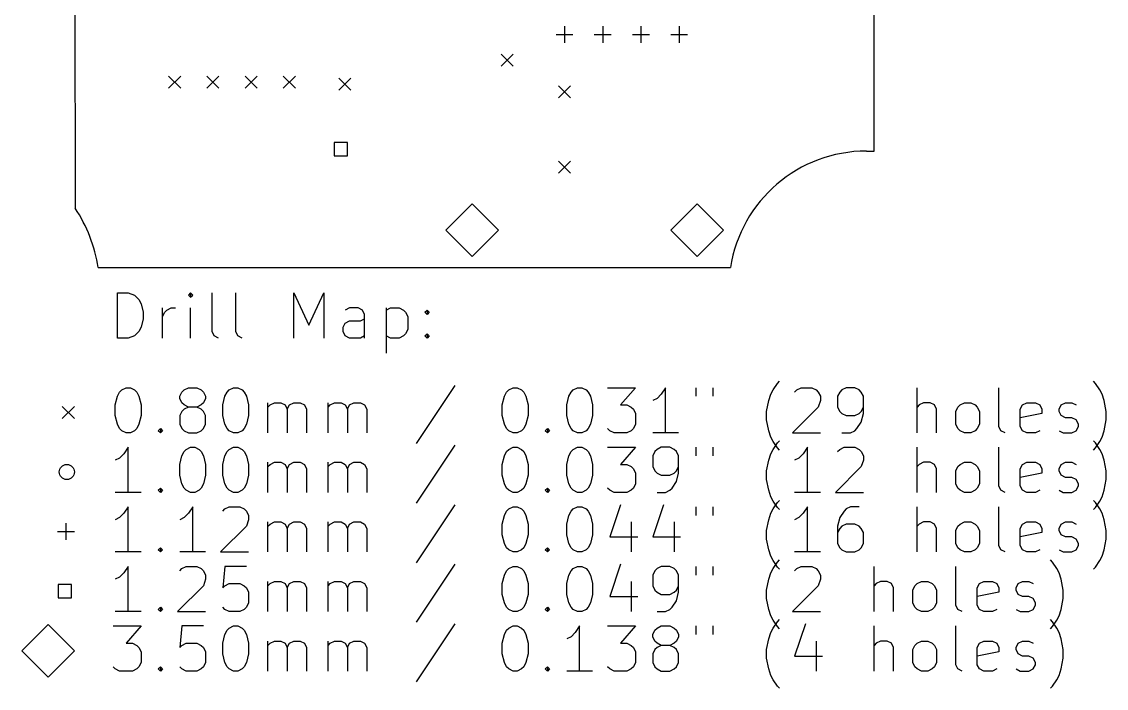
# Model space of a CAD drawing. Extents: x 150.4 to 222.4, y -152.3 to -63.2.
# Drawn here: x 150.4 to 222.4, y -152.3 to -108 of the extents above; entities that cross this region are included whole.
import ezdxf

# ---------------------------------------------------------------- set-up
doc = ezdxf.new("R2010")
doc.units = 0
doc.header["$MEASUREMENT"] = 0
doc.layers.add('BLACK', color=7, linetype='CONTINUOUS')

msp = doc.modelspace()

# ---------------------------------------------------------------- linework, layer by layer
at = {"layer": 'BLACK', "linetype": 'CONTINUOUS'}
for p, q in [((207.01, -116.586), (207.01, -63.246)), ((153.888, -70.988), (153.912, -120.38)), ((186.436, -108.28), (186.436, -109.398)), ((188.976, -108.28), (188.976, -109.398)), ((191.516, -108.28), (191.516, -109.398)), ((194.056, -108.28), (194.056, -109.398)), ((185.877, -108.839), (186.995, -108.839)), ((188.417, -108.839), (189.535, -108.839)), ((190.957, -108.839), (192.075, -108.839)), ((193.497, -108.839), (194.615, -108.839)), ((182.226, -110.137), (183.026, -110.937)), ((183.026, -110.137), (182.226, -110.937)), ((160.128, -111.614), (160.928, -112.414)), ((160.928, -111.614), (160.128, -112.414)), ((162.668, -111.614), (163.468, -112.414)), ((163.468, -111.614), (162.668, -112.414)), ((165.208, -111.614), (166.008, -112.414)), ((166.008, -111.614), (165.208, -112.414)), ((167.748, -111.614), (168.548, -112.414)), ((168.548, -111.614), (167.748, -112.414)), ((171.431, -111.741), (172.231, -112.541)), ((172.231, -111.741), (171.431, -112.541)), ((186.036, -112.249), (186.836, -113.049)), ((186.836, -112.249), (186.036, -113.049)), ((172.019, -116.017), (171.135, -116.017)), ((171.135, -116.017), (171.135, -116.901)), ((172.019, -116.901), (172.019, -116.017)), ((206.502, -116.586), (207.01, -116.586)), ((171.135, -116.901), (172.019, -116.901)), ((186.036, -117.249), (186.836, -118.049)), ((186.836, -117.249), (186.036, -118.049)), ((180.3, -120.1), (178.55, -121.85)), ((182.05, -121.85), (180.3, -120.1)), ((195.25, -120.1), (193.5, -121.85)), ((197, -121.85), (195.25, -120.1)), ((178.55, -121.85), (180.3, -123.6)), ((180.3, -123.6), (182.05, -121.85)), ((193.5, -121.85), (195.25, -123.6)), ((195.25, -123.6), (197, -121.85)), ((155.448, -124.333), (197.466, -124.33)), ((156.727, -129.015), (156.727, -126.015)), ((156.727, -126.015), (157.441, -126.015)), ((157.441, -126.015), (157.87, -126.158)), ((161.584, -126.015), (161.441, -126.158)), ((161.727, -126.158), (161.584, -126.015)), ((161.584, -126.015), (161.584, -126.301)), ((163.013, -128.587), (163.013, -126.015)), ((164.584, -128.587), (164.584, -126.015)), ((168.441, -129.015), (168.441, -126.015)), ((168.441, -126.015), (169.441, -128.158)), ((169.441, -128.158), (170.441, -126.015)), ((170.441, -126.015), (170.441, -129.015)), ((157.87, -126.158), (158.155, -126.444)), ((158.155, -126.444), (158.298, -126.729)), ((158.298, -126.729), (158.441, -127.301)), ((161.441, -126.158), (161.584, -126.301)), ((161.584, -126.301), (161.727, -126.158)), ((158.441, -127.301), (158.441, -127.729)), ((159.727, -129.015), (159.727, -127.015)), ((159.727, -127.587), (159.87, -127.301)), ((159.87, -127.301), (160.013, -127.158)), ((160.013, -127.158), (160.298, -127.015)), ((160.298, -127.015), (160.584, -127.015)), ((161.584, -129.015), (161.584, -127.015)), ((172.155, -127.015), (171.87, -127.158)), ((172.727, -127.015), (172.155, -127.015)), ((173.013, -127.158), (172.727, -127.015)), ((173.155, -127.444), (173.013, -127.158)), ((173.155, -129.015), (173.155, -127.444)), ((174.584, -127.015), (174.584, -130.015)), ((174.584, -127.158), (174.87, -127.015)), ((174.87, -127.015), (175.441, -127.015)), ((175.441, -127.015), (175.727, -127.158)), ((175.727, -127.158), (175.87, -127.301)), ((175.87, -127.301), (176.013, -127.587)), ((177.155, -127.301), (177.298, -127.158)), ((177.298, -127.444), (177.155, -127.301)), ((177.298, -127.158), (177.441, -127.301)), ((177.298, -127.158), (177.298, -127.444)), ((177.441, -127.301), (177.298, -127.444)), ((158.441, -127.729), (158.298, -128.301)), ((171.727, -128.301), (171.87, -128.015)), ((171.87, -128.015), (172.155, -127.872)), ((172.155, -127.872), (172.87, -127.872)), ((172.87, -127.872), (173.155, -127.729)), ((176.013, -127.587), (176.013, -128.444)), ((157.441, -129.015), (156.727, -129.015)), ((157.87, -128.872), (157.441, -129.015)), ((158.155, -128.587), (157.87, -128.872)), ((158.298, -128.301), (158.155, -128.587)), ((163.155, -128.872), (163.013, -128.587)), ((163.441, -129.015), (163.155, -128.872)), ((164.727, -128.872), (164.584, -128.587)), ((165.013, -129.015), (164.727, -128.872)), ((171.727, -128.587), (171.727, -128.301)), ((171.87, -128.872), (171.727, -128.587)), ((172.155, -129.015), (171.87, -128.872)), ((172.87, -129.015), (172.155, -129.015)), ((173.155, -128.872), (172.87, -129.015)), ((174.87, -129.015), (174.584, -128.872)), ((175.441, -129.015), (174.87, -129.015)), ((175.727, -128.872), (175.441, -129.015)), ((175.87, -128.729), (175.727, -128.872)), ((176.013, -128.444), (175.87, -128.729)), ((177.155, -128.872), (177.298, -128.729)), ((177.298, -129.015), (177.155, -128.872)), ((177.298, -128.729), (177.441, -128.872)), ((177.298, -128.729), (177.298, -129.015)), ((177.441, -128.872), (177.298, -129.015)), ((200.584, -132.029), (200.727, -131.887)), ((221.727, -132.029), (221.584, -131.887)), ((156.727, -132.887), (156.87, -132.601)), ((156.87, -132.601), (157.013, -132.458)), ((157.013, -132.458), (157.298, -132.315)), ((157.298, -132.315), (157.584, -132.315)), ((157.584, -132.315), (157.87, -132.458)), ((157.87, -132.458), (158.013, -132.601)), ((158.013, -132.601), (158.155, -132.887)), ((160.87, -132.887), (161.013, -132.601)), ((161.013, -132.601), (161.155, -132.458)), ((161.155, -132.458), (161.441, -132.315)), ((161.441, -132.315), (162.013, -132.315)), ((162.013, -132.315), (162.298, -132.458)), ((162.298, -132.458), (162.441, -132.601)), ((162.441, -132.601), (162.584, -132.887)), ((163.87, -132.887), (164.013, -132.601)), ((164.013, -132.601), (164.155, -132.458)), ((164.155, -132.458), (164.441, -132.315)), ((164.441, -132.315), (164.727, -132.315)), ((164.727, -132.315), (165.013, -132.458)), ((165.013, -132.458), (165.155, -132.601)), ((165.155, -132.601), (165.298, -132.887)), ((179.155, -132.172), (176.584, -136.029)), ((182.441, -132.887), (182.584, -132.601)), ((182.584, -132.601), (182.727, -132.458)), ((182.727, -132.458), (183.013, -132.315)), ((183.013, -132.315), (183.298, -132.315)), ((183.298, -132.315), (183.584, -132.458)), ((183.584, -132.458), (183.727, -132.601)), ((183.727, -132.601), (183.87, -132.887)), ((186.727, -132.887), (186.87, -132.601)), ((186.87, -132.601), (187.013, -132.458)), ((187.013, -132.458), (187.298, -132.315)), ((187.298, -132.315), (187.584, -132.315)), ((187.584, -132.315), (187.87, -132.458)), ((187.87, -132.458), (188.013, -132.601)), ((188.013, -132.601), (188.155, -132.887)), ((189.298, -132.315), (191.155, -132.315)), ((191.155, -132.315), (190.155, -133.458)), ((193.155, -132.315), (192.87, -132.744)), ((193.155, -135.315), (193.155, -132.315)), ((195.155, -132.315), (195.155, -132.887)), ((196.298, -132.315), (196.298, -132.887)), ((200.155, -132.744), (200.298, -132.458)), ((200.298, -132.458), (200.584, -132.029)), ((201.727, -132.601), (201.87, -132.458)), ((201.87, -132.458), (202.155, -132.315)), ((202.155, -132.315), (202.87, -132.315)), ((202.87, -132.315), (203.155, -132.458)), ((203.155, -132.458), (203.298, -132.601)), ((203.298, -132.601), (203.441, -132.887)), ((204.727, -132.601), (204.584, -132.887)), ((204.87, -132.458), (204.727, -132.601)), ((205.155, -132.315), (204.87, -132.458)), ((205.727, -132.315), (205.155, -132.315)), ((206.013, -132.458), (205.727, -132.315)), ((206.155, -132.601), (206.013, -132.458)), ((206.298, -132.887), (206.155, -132.601)), ((209.87, -135.315), (209.87, -132.315)), ((215.298, -134.887), (215.298, -132.315)), ((222.013, -132.458), (221.727, -132.029)), ((222.155, -132.744), (222.013, -132.458)), ((156.584, -133.458), (156.727, -132.887)), ((158.155, -132.887), (158.298, -133.458)), ((160.87, -133.029), (160.87, -132.887)), ((161.013, -133.315), (160.87, -133.029)), ((161.155, -133.458), (161.013, -133.315)), ((162.441, -133.315), (162.298, -133.458)), ((162.584, -133.029), (162.441, -133.315)), ((162.584, -132.887), (162.584, -133.029)), ((163.727, -133.458), (163.87, -132.887)), ((165.298, -132.887), (165.441, -133.458)), ((166.727, -135.315), (166.727, -133.315)), ((166.87, -133.458), (167.155, -133.315)), ((167.155, -133.315), (167.584, -133.315)), ((167.584, -133.315), (167.87, -133.458)), ((168.155, -133.458), (168.441, -133.315)), ((168.441, -133.315), (168.87, -133.315)), ((168.87, -133.315), (169.155, -133.458)), ((170.727, -135.315), (170.727, -133.315)), ((170.87, -133.458), (171.155, -133.315)), ((171.155, -133.315), (171.584, -133.315)), ((171.584, -133.315), (171.87, -133.458)), ((172.155, -133.458), (172.441, -133.315)), ((172.441, -133.315), (172.87, -133.315)), ((172.87, -133.315), (173.155, -133.458)), ((182.298, -133.458), (182.441, -132.887)), ((183.87, -132.887), (184.013, -133.458)), ((186.584, -133.458), (186.727, -132.887)), ((188.155, -132.887), (188.298, -133.458)), ((192.584, -133.029), (192.298, -133.172)), ((192.87, -132.744), (192.584, -133.029)), ((199.87, -133.887), (200.013, -133.172)), ((200.013, -133.172), (200.155, -132.744)), ((203.441, -133.172), (203.298, -133.601)), ((203.441, -132.887), (203.441, -133.172)), ((204.584, -132.887), (204.584, -133.601)), ((206.298, -134.029), (206.298, -132.887)), ((210.298, -133.315), (210.013, -133.458)), ((210.727, -133.315), (210.298, -133.315)), ((211.013, -133.458), (210.727, -133.315)), ((212.727, -133.458), (213.013, -133.315)), ((213.013, -133.315), (213.441, -133.315)), ((213.441, -133.315), (213.727, -133.458)), ((216.87, -133.458), (217.155, -133.315)), ((217.155, -133.315), (217.727, -133.315)), ((217.727, -133.315), (218.013, -133.458)), ((219.441, -133.458), (219.727, -133.315)), ((219.727, -133.315), (220.155, -133.315)), ((220.155, -133.315), (220.441, -133.458)), ((222.298, -133.172), (222.155, -132.744)), ((222.441, -133.887), (222.298, -133.172)), ((153.063, -133.558), (153.863, -134.358)), ((153.863, -133.558), (153.063, -134.358)), ((156.584, -134.172), (156.584, -133.458)), ((158.298, -133.458), (158.298, -134.172)), ((161.013, -133.887), (160.87, -134.172)), ((161.155, -133.744), (161.013, -133.887)), ((161.441, -133.601), (161.155, -133.458)), ((161.441, -133.601), (161.155, -133.744)), ((162.013, -133.601), (161.441, -133.601)), ((162.298, -133.458), (162.013, -133.601)), ((162.298, -133.744), (162.013, -133.601)), ((162.441, -133.887), (162.298, -133.744)), ((162.584, -134.172), (162.441, -133.887)), ((163.727, -134.172), (163.727, -133.458)), ((165.441, -133.458), (165.441, -134.172)), ((166.727, -133.601), (166.87, -133.458)), ((167.87, -133.458), (168.013, -133.744)), ((168.013, -133.744), (168.155, -133.458)), ((168.013, -133.744), (168.013, -135.315)), ((169.155, -133.458), (169.298, -133.744)), ((169.298, -133.744), (169.298, -135.315)), ((170.727, -133.601), (170.87, -133.458)), ((171.87, -133.458), (172.013, -133.744)), ((172.013, -133.744), (172.155, -133.458)), ((172.013, -133.744), (172.013, -135.315)), ((173.155, -133.458), (173.298, -133.744)), ((173.298, -133.744), (173.298, -135.315)), ((182.298, -134.172), (182.298, -133.458)), ((184.013, -133.458), (184.013, -134.172)), ((186.584, -134.172), (186.584, -133.458)), ((188.298, -133.458), (188.298, -134.172)), ((190.155, -133.458), (190.584, -133.458)), ((190.584, -133.458), (190.87, -133.601)), ((190.87, -133.601), (191.013, -133.744)), ((191.013, -133.744), (191.155, -134.029)), ((191.155, -134.029), (191.155, -134.744)), ((199.87, -134.458), (199.87, -133.887)), ((203.298, -133.601), (201.584, -135.315)), ((204.584, -133.601), (204.727, -133.887)), ((204.727, -133.887), (204.87, -134.029)), ((204.87, -134.029), (205.155, -134.172)), ((205.727, -134.172), (206.013, -134.029)), ((206.013, -134.029), (206.155, -133.887)), ((206.155, -133.887), (206.298, -133.601)), ((206.155, -134.601), (206.298, -134.029)), ((210.013, -133.458), (209.87, -133.601)), ((211.155, -133.744), (211.013, -133.458)), ((211.155, -135.315), (211.155, -133.744)), ((212.441, -133.887), (212.584, -133.601)), ((212.441, -134.744), (212.441, -133.887)), ((212.584, -133.601), (212.727, -133.458)), ((213.727, -133.458), (213.87, -133.601)), ((213.87, -133.601), (214.013, -133.887)), ((214.013, -133.887), (214.013, -134.744)), ((216.727, -133.744), (216.87, -133.458)), ((216.727, -134.887), (216.727, -133.744)), ((218.155, -134.029), (216.727, -134.315)), ((218.013, -133.458), (218.155, -133.744)), ((218.155, -133.744), (218.155, -134.029)), ((219.298, -133.744), (219.441, -133.458)), ((219.298, -133.887), (219.298, -133.744)), ((219.441, -134.172), (219.298, -133.887)), ((222.441, -134.458), (222.441, -133.887)), ((156.727, -134.744), (156.584, -134.172)), ((156.87, -135.029), (156.727, -134.744)), ((158.155, -134.744), (158.013, -135.029)), ((158.298, -134.172), (158.155, -134.744)), ((160.87, -134.172), (160.87, -134.744)), ((160.87, -134.744), (161.013, -135.029)), ((162.441, -135.029), (162.584, -134.744)), ((162.584, -134.744), (162.584, -134.172)), ((163.87, -134.744), (163.727, -134.172)), ((164.013, -135.029), (163.87, -134.744)), ((165.298, -134.744), (165.155, -135.029)), ((165.441, -134.172), (165.298, -134.744)), ((182.441, -134.744), (182.298, -134.172)), ((182.584, -135.029), (182.441, -134.744)), ((183.87, -134.744), (183.727, -135.029)), ((184.013, -134.172), (183.87, -134.744)), ((186.727, -134.744), (186.584, -134.172)), ((186.87, -135.029), (186.727, -134.744)), ((188.155, -134.744), (188.013, -135.029)), ((188.298, -134.172), (188.155, -134.744)), ((191.155, -134.744), (191.013, -135.029)), ((200.013, -135.172), (199.87, -134.458)), ((205.155, -134.172), (205.727, -134.172)), ((205.87, -135.029), (206.155, -134.601)), ((212.584, -135.029), (212.441, -134.744)), ((214.013, -134.744), (213.87, -135.029)), ((219.727, -134.315), (219.441, -134.172)), ((220.155, -134.315), (219.727, -134.315)), ((220.441, -134.458), (220.155, -134.315)), ((220.584, -134.744), (220.441, -134.458)), ((220.584, -134.887), (220.584, -134.744)), ((222.298, -135.172), (222.441, -134.458)), ((157.013, -135.172), (156.87, -135.029)), ((157.298, -135.315), (157.013, -135.172)), ((157.584, -135.315), (157.298, -135.315)), ((157.87, -135.172), (157.584, -135.315)), ((158.013, -135.029), (157.87, -135.172)), ((159.441, -135.172), (159.584, -135.029)), ((159.584, -135.315), (159.441, -135.172)), ((159.584, -135.029), (159.727, -135.172)), ((159.584, -135.029), (159.584, -135.315)), ((159.727, -135.172), (159.584, -135.315)), ((161.013, -135.029), (161.155, -135.172)), ((161.155, -135.172), (161.441, -135.315)), ((161.441, -135.315), (162.013, -135.315)), ((162.013, -135.315), (162.298, -135.172)), ((162.298, -135.172), (162.441, -135.029)), ((164.155, -135.172), (164.013, -135.029)), ((164.441, -135.315), (164.155, -135.172)), ((164.727, -135.315), (164.441, -135.315)), ((165.013, -135.172), (164.727, -135.315)), ((165.155, -135.029), (165.013, -135.172)), ((182.727, -135.172), (182.584, -135.029)), ((183.013, -135.315), (182.727, -135.172)), ((183.298, -135.315), (183.013, -135.315)), ((183.584, -135.172), (183.298, -135.315)), ((183.727, -135.029), (183.584, -135.172)), ((185.155, -135.172), (185.298, -135.029)), ((185.298, -135.315), (185.155, -135.172)), ((185.298, -135.029), (185.441, -135.172)), ((185.298, -135.029), (185.298, -135.315)), ((185.441, -135.172), (185.298, -135.315)), ((187.013, -135.172), (186.87, -135.029)), ((187.298, -135.315), (187.013, -135.172)), ((187.584, -135.315), (187.298, -135.315)), ((187.87, -135.172), (187.584, -135.315)), ((188.013, -135.029), (187.87, -135.172)), ((189.441, -135.172), (189.298, -135.029)), ((189.727, -135.315), (189.441, -135.172)), ((190.584, -135.315), (189.727, -135.315)), ((190.87, -135.172), (190.584, -135.315)), ((191.013, -135.029), (190.87, -135.172)), ((194.013, -135.315), (192.298, -135.315)), ((200.155, -135.601), (200.013, -135.172)), ((201.584, -135.315), (203.441, -135.315)), ((204.87, -135.315), (205.441, -135.315)), ((205.441, -135.315), (205.727, -135.172)), ((205.727, -135.172), (205.87, -135.029)), ((212.727, -135.172), (212.584, -135.029)), ((213.013, -135.315), (212.727, -135.172)), ((213.441, -135.315), (213.013, -135.315)), ((213.727, -135.172), (213.441, -135.315)), ((213.87, -135.029), (213.727, -135.172)), ((215.441, -135.172), (215.298, -134.887)), ((215.727, -135.315), (215.441, -135.172)), ((216.87, -135.172), (216.727, -134.887)), ((217.155, -135.315), (216.87, -135.172)), ((217.727, -135.315), (217.155, -135.315)), ((218.013, -135.172), (217.727, -135.315)), ((219.298, -135.172), (219.584, -135.315)), ((219.584, -135.315), (220.155, -135.315)), ((220.155, -135.315), (220.441, -135.172)), ((220.441, -135.172), (220.584, -134.887)), ((222.155, -135.601), (222.298, -135.172)), ((179.155, -136.132), (176.584, -139.989)), ((200.298, -135.887), (200.155, -135.601)), ((200.584, -136.315), (200.298, -135.887)), ((200.298, -136.418), (200.584, -135.989)), ((200.584, -135.989), (200.727, -135.847)), ((221.727, -135.989), (221.584, -135.847)), ((221.727, -136.315), (222.013, -135.887)), ((222.013, -136.418), (221.727, -135.989)), ((222.013, -135.887), (222.155, -135.601)), ((157.155, -136.704), (156.87, -136.989)), ((157.441, -136.275), (157.155, -136.704)), ((157.441, -139.275), (157.441, -136.275)), ((160.87, -137.418), (161.013, -136.847)), ((161.013, -136.847), (161.155, -136.561)), ((161.155, -136.561), (161.298, -136.418)), ((161.298, -136.418), (161.584, -136.275)), ((161.584, -136.275), (161.87, -136.275)), ((161.87, -136.275), (162.155, -136.418)), ((162.155, -136.418), (162.298, -136.561)), ((162.298, -136.561), (162.441, -136.847)), ((162.441, -136.847), (162.584, -137.418)), ((163.727, -137.418), (163.87, -136.847)), ((163.87, -136.847), (164.013, -136.561)), ((164.013, -136.561), (164.155, -136.418)), ((164.155, -136.418), (164.441, -136.275)), ((164.441, -136.275), (164.727, -136.275)), ((164.727, -136.275), (165.013, -136.418)), ((165.013, -136.418), (165.155, -136.561)), ((165.155, -136.561), (165.298, -136.847)), ((165.298, -136.847), (165.441, -137.418)), ((182.298, -137.418), (182.441, -136.847)), ((182.441, -136.847), (182.584, -136.561)), ((182.584, -136.561), (182.727, -136.418)), ((182.727, -136.418), (183.013, -136.275)), ((183.013, -136.275), (183.298, -136.275)), ((183.298, -136.275), (183.584, -136.418)), ((183.584, -136.418), (183.727, -136.561)), ((183.727, -136.561), (183.87, -136.847)), ((183.87, -136.847), (184.013, -137.418)), ((186.584, -137.418), (186.727, -136.847)), ((186.727, -136.847), (186.87, -136.561)), ((186.87, -136.561), (187.013, -136.418)), ((187.013, -136.418), (187.298, -136.275)), ((187.298, -136.275), (187.584, -136.275)), ((187.584, -136.275), (187.87, -136.418)), ((187.87, -136.418), (188.013, -136.561)), ((188.013, -136.561), (188.155, -136.847)), ((188.155, -136.847), (188.298, -137.418)), ((189.298, -136.275), (191.155, -136.275)), ((191.155, -136.275), (190.155, -137.418)), ((192.441, -136.561), (192.298, -136.847)), ((192.298, -136.847), (192.298, -137.561)), ((192.584, -136.418), (192.441, -136.561)), ((192.87, -136.275), (192.584, -136.418)), ((193.441, -136.275), (192.87, -136.275)), ((193.727, -136.418), (193.441, -136.275)), ((193.87, -136.561), (193.727, -136.418)), ((194.013, -136.847), (193.87, -136.561)), ((194.013, -137.989), (194.013, -136.847)), ((195.155, -136.275), (195.155, -136.847)), ((196.298, -136.275), (196.298, -136.847)), ((200.013, -137.132), (200.155, -136.704)), ((200.155, -136.704), (200.298, -136.418)), ((200.727, -136.458), (200.584, -136.315)), ((202.298, -136.704), (202.013, -136.989)), ((202.584, -136.275), (202.298, -136.704)), ((202.584, -139.275), (202.584, -136.275)), ((204.584, -136.561), (204.727, -136.418)), ((204.727, -136.418), (205.013, -136.275)), ((205.013, -136.275), (205.727, -136.275)), ((205.727, -136.275), (206.013, -136.418)), ((206.013, -136.418), (206.155, -136.561)), ((206.155, -136.561), (206.298, -136.847)), ((206.298, -136.847), (206.298, -137.132)), ((209.87, -139.275), (209.87, -136.275)), ((215.298, -138.847), (215.298, -136.275)), ((221.584, -136.458), (221.727, -136.315)), ((222.155, -136.704), (222.013, -136.418)), ((222.298, -137.132), (222.155, -136.704)), ((156.87, -136.989), (156.584, -137.132)), ((160.87, -138.132), (160.87, -137.418)), ((162.584, -137.418), (162.584, -138.132)), ((163.727, -138.132), (163.727, -137.418)), ((165.441, -137.418), (165.441, -138.132)), ((166.727, -139.275), (166.727, -137.275)), ((166.727, -137.561), (166.87, -137.418)), ((166.87, -137.418), (167.155, -137.275)), ((167.155, -137.275), (167.584, -137.275)), ((167.584, -137.275), (167.87, -137.418)), ((167.87, -137.418), (168.013, -137.704)), ((168.013, -137.704), (168.155, -137.418)), ((168.155, -137.418), (168.441, -137.275)), ((168.441, -137.275), (168.87, -137.275)), ((168.87, -137.275), (169.155, -137.418)), ((169.155, -137.418), (169.298, -137.704)), ((170.727, -139.275), (170.727, -137.275)), ((170.727, -137.561), (170.87, -137.418)), ((170.87, -137.418), (171.155, -137.275)), ((171.155, -137.275), (171.584, -137.275)), ((171.584, -137.275), (171.87, -137.418)), ((171.87, -137.418), (172.013, -137.704)), ((172.013, -137.704), (172.155, -137.418)), ((172.155, -137.418), (172.441, -137.275)), ((172.441, -137.275), (172.87, -137.275)), ((172.87, -137.275), (173.155, -137.418)), ((173.155, -137.418), (173.298, -137.704)), ((182.298, -138.132), (182.298, -137.418)), ((184.013, -137.418), (184.013, -138.132)), ((186.584, -138.132), (186.584, -137.418)), ((188.298, -137.418), (188.298, -138.132)), ((190.155, -137.418), (190.584, -137.418)), ((190.584, -137.418), (190.87, -137.561)), ((190.87, -137.561), (191.013, -137.704)), ((192.298, -137.561), (192.441, -137.847)), ((193.87, -137.847), (194.013, -137.561)), ((199.87, -137.847), (200.013, -137.132)), ((202.013, -136.989), (201.727, -137.132)), ((206.155, -137.561), (204.441, -139.275)), ((206.298, -137.132), (206.155, -137.561)), ((210.013, -137.418), (209.87, -137.561)), ((210.298, -137.275), (210.013, -137.418)), ((210.727, -137.275), (210.298, -137.275)), ((211.013, -137.418), (210.727, -137.275)), ((211.155, -137.704), (211.013, -137.418)), ((212.441, -137.847), (212.584, -137.561)), ((212.584, -137.561), (212.727, -137.418)), ((212.727, -137.418), (213.013, -137.275)), ((213.013, -137.275), (213.441, -137.275)), ((213.441, -137.275), (213.727, -137.418)), ((213.727, -137.418), (213.87, -137.561)), ((213.87, -137.561), (214.013, -137.847)), ((216.727, -137.704), (216.87, -137.418)), ((216.87, -137.418), (217.155, -137.275)), ((217.155, -137.275), (217.727, -137.275)), ((217.727, -137.275), (218.013, -137.418)), ((218.013, -137.418), (218.155, -137.704)), ((219.298, -137.704), (219.441, -137.418)), ((219.441, -137.418), (219.727, -137.275)), ((219.727, -137.275), (220.155, -137.275)), ((220.155, -137.275), (220.441, -137.418)), ((222.441, -137.847), (222.298, -137.132)), ((161.013, -138.704), (160.87, -138.132)), ((162.584, -138.132), (162.441, -138.704)), ((163.87, -138.704), (163.727, -138.132)), ((165.441, -138.132), (165.298, -138.704)), ((168.013, -137.704), (168.013, -139.275)), ((169.298, -137.704), (169.298, -139.275)), ((172.013, -137.704), (172.013, -139.275)), ((173.298, -137.704), (173.298, -139.275)), ((182.441, -138.704), (182.298, -138.132)), ((184.013, -138.132), (183.87, -138.704)), ((186.727, -138.704), (186.584, -138.132)), ((188.298, -138.132), (188.155, -138.704)), ((191.013, -137.704), (191.155, -137.989)), ((191.155, -137.989), (191.155, -138.704)), ((192.441, -137.847), (192.584, -137.989)), ((192.584, -137.989), (192.87, -138.132)), ((192.87, -138.132), (193.441, -138.132)), ((193.441, -138.132), (193.727, -137.989)), ((193.727, -137.989), (193.87, -137.847)), ((193.87, -138.561), (194.013, -137.989)), ((199.87, -138.418), (199.87, -137.847)), ((211.155, -139.275), (211.155, -137.704)), ((212.441, -138.704), (212.441, -137.847)), ((214.013, -137.847), (214.013, -138.704)), ((216.727, -138.847), (216.727, -137.704)), ((218.155, -137.989), (216.727, -138.275)), ((218.155, -137.704), (218.155, -137.989)), ((219.298, -137.847), (219.298, -137.704)), ((219.441, -138.132), (219.298, -137.847)), ((219.727, -138.275), (219.441, -138.132)), ((220.155, -138.275), (219.727, -138.275)), ((220.441, -138.418), (220.155, -138.275)), ((222.441, -138.418), (222.441, -137.847)), ((159.441, -139.132), (159.584, -138.989)), ((159.584, -138.989), (159.727, -139.132)), ((159.584, -138.989), (159.584, -139.275)), ((161.155, -138.989), (161.013, -138.704)), ((161.298, -139.132), (161.155, -138.989)), ((162.298, -138.989), (162.155, -139.132)), ((162.441, -138.704), (162.298, -138.989)), ((164.013, -138.989), (163.87, -138.704)), ((164.155, -139.132), (164.013, -138.989)), ((165.155, -138.989), (165.013, -139.132)), ((165.298, -138.704), (165.155, -138.989)), ((182.584, -138.989), (182.441, -138.704)), ((182.727, -139.132), (182.584, -138.989)), ((183.727, -138.989), (183.584, -139.132)), ((183.87, -138.704), (183.727, -138.989)), ((185.155, -139.132), (185.298, -138.989)), ((185.298, -138.989), (185.441, -139.132)), ((185.298, -138.989), (185.298, -139.275)), ((186.87, -138.989), (186.727, -138.704)), ((187.013, -139.132), (186.87, -138.989)), ((188.013, -138.989), (187.87, -139.132)), ((188.155, -138.704), (188.013, -138.989)), ((189.441, -139.132), (189.298, -138.989)), ((191.013, -138.989), (190.87, -139.132)), ((191.155, -138.704), (191.013, -138.989)), ((193.441, -139.132), (193.584, -138.989)), ((193.584, -138.989), (193.87, -138.561)), ((200.013, -139.132), (199.87, -138.418)), ((212.584, -138.989), (212.441, -138.704)), ((212.727, -139.132), (212.584, -138.989)), ((213.87, -138.989), (213.727, -139.132)), ((214.013, -138.704), (213.87, -138.989)), ((215.441, -139.132), (215.298, -138.847)), ((216.87, -139.132), (216.727, -138.847)), ((220.584, -138.704), (220.441, -138.418)), ((220.441, -139.132), (220.584, -138.847)), ((220.584, -138.847), (220.584, -138.704)), ((222.298, -139.132), (222.441, -138.418)), ((158.298, -139.275), (156.584, -139.275)), ((159.584, -139.275), (159.441, -139.132)), ((159.727, -139.132), (159.584, -139.275)), ((161.584, -139.275), (161.298, -139.132)), ((161.87, -139.275), (161.584, -139.275)), ((162.155, -139.132), (161.87, -139.275)), ((164.441, -139.275), (164.155, -139.132)), ((164.727, -139.275), (164.441, -139.275)), ((165.013, -139.132), (164.727, -139.275)), ((183.013, -139.275), (182.727, -139.132)), ((183.298, -139.275), (183.013, -139.275)), ((183.584, -139.132), (183.298, -139.275)), ((185.298, -139.275), (185.155, -139.132)), ((185.441, -139.132), (185.298, -139.275)), ((187.298, -139.275), (187.013, -139.132)), ((187.584, -139.275), (187.298, -139.275)), ((187.87, -139.132), (187.584, -139.275)), ((189.727, -139.275), (189.441, -139.132)), ((190.584, -139.275), (189.727, -139.275)), ((190.87, -139.132), (190.584, -139.275)), ((192.584, -139.275), (193.155, -139.275)), ((193.155, -139.275), (193.441, -139.132)), ((200.155, -139.561), (200.013, -139.132)), ((200.298, -139.847), (200.155, -139.561)), ((200.584, -139.949), (200.727, -139.807)), ((203.441, -139.275), (201.727, -139.275)), ((204.441, -139.275), (206.298, -139.275)), ((213.013, -139.275), (212.727, -139.132)), ((213.441, -139.275), (213.013, -139.275)), ((213.727, -139.132), (213.441, -139.275)), ((215.727, -139.275), (215.441, -139.132)), ((217.155, -139.275), (216.87, -139.132)), ((217.727, -139.275), (217.155, -139.275)), ((218.013, -139.132), (217.727, -139.275)), ((219.298, -139.132), (219.584, -139.275)), ((219.584, -139.275), (220.155, -139.275)), ((220.155, -139.275), (220.441, -139.132)), ((221.727, -139.949), (221.584, -139.807)), ((222.013, -139.847), (222.155, -139.561)), ((222.155, -139.561), (222.298, -139.132)), ((157.441, -140.235), (157.155, -140.664)), ((157.441, -143.235), (157.441, -140.235)), ((161.727, -140.235), (161.441, -140.664)), ((161.727, -143.235), (161.727, -140.235)), ((163.727, -140.521), (163.87, -140.378)), ((163.87, -140.378), (164.155, -140.235)), ((164.155, -140.235), (164.87, -140.235)), ((164.87, -140.235), (165.155, -140.378)), ((165.155, -140.378), (165.298, -140.521)), ((165.298, -140.521), (165.441, -140.807)), ((179.155, -140.092), (176.584, -143.949)), ((182.441, -140.807), (182.584, -140.521)), ((182.584, -140.521), (182.727, -140.378)), ((182.727, -140.378), (183.013, -140.235)), ((183.013, -140.235), (183.298, -140.235)), ((183.298, -140.235), (183.584, -140.378)), ((183.584, -140.378), (183.727, -140.521)), ((183.727, -140.521), (183.87, -140.807)), ((186.727, -140.807), (186.87, -140.521)), ((186.87, -140.521), (187.013, -140.378)), ((187.013, -140.378), (187.298, -140.235)), ((187.298, -140.235), (187.584, -140.235)), ((187.584, -140.235), (187.87, -140.378)), ((187.87, -140.378), (188.013, -140.521)), ((188.013, -140.521), (188.155, -140.807)), ((190.155, -140.092), (189.441, -142.235)), ((193.013, -140.092), (192.298, -142.235)), ((195.155, -140.235), (195.155, -140.807)), ((196.298, -140.235), (196.298, -140.807)), ((200.155, -140.664), (200.298, -140.378)), ((200.584, -140.275), (200.298, -139.847)), ((200.298, -140.378), (200.584, -139.949)), ((200.727, -140.418), (200.584, -140.275)), ((202.584, -140.235), (202.298, -140.664)), ((202.584, -143.235), (202.584, -140.235)), ((205.013, -140.521), (204.727, -140.949)), ((205.155, -140.378), (205.013, -140.521)), ((205.441, -140.235), (205.155, -140.378)), ((206.013, -140.235), (205.441, -140.235)), ((209.87, -143.235), (209.87, -140.235)), ((215.298, -142.807), (215.298, -140.235)), ((221.584, -140.418), (221.727, -140.275)), ((221.727, -140.275), (222.013, -139.847)), ((222.013, -140.378), (221.727, -139.949)), ((222.155, -140.664), (222.013, -140.378)), ((156.87, -140.949), (156.584, -141.092)), ((157.155, -140.664), (156.87, -140.949)), ((161.155, -140.949), (160.87, -141.092)), ((161.441, -140.664), (161.155, -140.949)), ((165.441, -141.092), (165.298, -141.521)), ((165.441, -140.807), (165.441, -141.092)), ((166.727, -143.235), (166.727, -141.235)), ((166.87, -141.378), (167.155, -141.235)), ((167.155, -141.235), (167.584, -141.235)), ((167.584, -141.235), (167.87, -141.378)), ((168.155, -141.378), (168.441, -141.235)), ((168.441, -141.235), (168.87, -141.235)), ((168.87, -141.235), (169.155, -141.378)), ((170.727, -143.235), (170.727, -141.235)), ((170.87, -141.378), (171.155, -141.235)), ((171.155, -141.235), (171.584, -141.235)), ((171.584, -141.235), (171.87, -141.378)), ((172.155, -141.378), (172.441, -141.235)), ((172.441, -141.235), (172.87, -141.235)), ((172.87, -141.235), (173.155, -141.378)), ((182.298, -141.378), (182.441, -140.807)), ((183.87, -140.807), (184.013, -141.378)), ((186.584, -141.378), (186.727, -140.807)), ((188.155, -140.807), (188.298, -141.378)), ((190.87, -141.235), (190.87, -143.235)), ((193.727, -141.235), (193.727, -143.235)), ((199.87, -141.807), (200.013, -141.092)), ((200.013, -141.092), (200.155, -140.664)), ((202.013, -140.949), (201.727, -141.092)), ((202.298, -140.664), (202.013, -140.949)), ((204.727, -140.949), (204.584, -141.521)), ((210.298, -141.235), (210.013, -141.378)), ((210.727, -141.235), (210.298, -141.235)), ((211.013, -141.378), (210.727, -141.235)), ((212.727, -141.378), (213.013, -141.235)), ((213.013, -141.235), (213.441, -141.235)), ((213.441, -141.235), (213.727, -141.378)), ((216.87, -141.378), (217.155, -141.235)), ((217.155, -141.235), (217.727, -141.235)), ((217.727, -141.235), (218.013, -141.378)), ((219.441, -141.378), (219.727, -141.235)), ((219.727, -141.235), (220.155, -141.235)), ((220.155, -141.235), (220.441, -141.378)), ((222.298, -141.092), (222.155, -140.664)), ((222.441, -141.807), (222.298, -141.092)), ((152.745, -141.878), (153.863, -141.878)), ((153.304, -141.319), (153.304, -142.437)), ((165.298, -141.521), (163.584, -143.235)), ((166.727, -141.521), (166.87, -141.378)), ((167.87, -141.378), (168.013, -141.664)), ((168.013, -141.664), (168.155, -141.378)), ((168.013, -141.664), (168.013, -143.235)), ((169.155, -141.378), (169.298, -141.664)), ((169.298, -141.664), (169.298, -143.235)), ((170.727, -141.521), (170.87, -141.378)), ((171.87, -141.378), (172.013, -141.664)), ((172.013, -141.664), (172.155, -141.378)), ((172.013, -141.664), (172.013, -143.235)), ((173.155, -141.378), (173.298, -141.664)), ((173.298, -141.664), (173.298, -143.235)), ((182.298, -142.092), (182.298, -141.378)), ((184.013, -141.378), (184.013, -142.092)), ((186.584, -142.092), (186.584, -141.378)), ((188.298, -141.378), (188.298, -142.092)), ((199.87, -142.378), (199.87, -141.807)), ((204.584, -141.521), (204.584, -142.664)), ((204.727, -141.664), (204.584, -141.949)), ((204.87, -141.521), (204.727, -141.664)), ((205.155, -141.378), (204.87, -141.521)), ((205.727, -141.378), (205.155, -141.378)), ((206.013, -141.521), (205.727, -141.378)), ((206.155, -141.664), (206.013, -141.521)), ((206.298, -141.949), (206.155, -141.664)), ((206.298, -142.664), (206.298, -141.949)), ((210.013, -141.378), (209.87, -141.521)), ((211.155, -141.664), (211.013, -141.378)), ((211.155, -143.235), (211.155, -141.664)), ((212.441, -141.807), (212.584, -141.521)), ((212.441, -142.664), (212.441, -141.807)), ((212.584, -141.521), (212.727, -141.378)), ((213.727, -141.378), (213.87, -141.521)), ((213.87, -141.521), (214.013, -141.807)), ((214.013, -141.807), (214.013, -142.664)), ((216.727, -141.664), (216.87, -141.378)), ((216.727, -142.807), (216.727, -141.664)), ((218.155, -141.949), (216.727, -142.235)), ((218.013, -141.378), (218.155, -141.664)), ((218.155, -141.664), (218.155, -141.949)), ((219.298, -141.664), (219.441, -141.378)), ((219.298, -141.807), (219.298, -141.664)), ((219.441, -142.092), (219.298, -141.807)), ((222.441, -142.378), (222.441, -141.807)), ((182.441, -142.664), (182.298, -142.092)), ((182.584, -142.949), (182.441, -142.664)), ((183.87, -142.664), (183.727, -142.949)), ((184.013, -142.092), (183.87, -142.664)), ((186.727, -142.664), (186.584, -142.092)), ((186.87, -142.949), (186.727, -142.664)), ((188.155, -142.664), (188.013, -142.949)), ((188.298, -142.092), (188.155, -142.664)), ((189.441, -142.235), (191.298, -142.235)), ((192.298, -142.235), (194.155, -142.235)), ((200.013, -143.092), (199.87, -142.378)), ((204.584, -142.664), (204.727, -142.949)), ((206.155, -142.949), (206.298, -142.664)), ((212.584, -142.949), (212.441, -142.664)), ((214.013, -142.664), (213.87, -142.949)), ((219.727, -142.235), (219.441, -142.092)), ((220.155, -142.235), (219.727, -142.235)), ((220.441, -142.378), (220.155, -142.235)), ((220.584, -142.664), (220.441, -142.378)), ((220.584, -142.807), (220.584, -142.664)), ((222.298, -143.092), (222.441, -142.378)), ((158.298, -143.235), (156.584, -143.235)), ((159.441, -143.092), (159.584, -142.949)), ((159.584, -143.235), (159.441, -143.092)), ((159.584, -142.949), (159.727, -143.092)), ((159.584, -142.949), (159.584, -143.235)), ((159.727, -143.092), (159.584, -143.235)), ((162.584, -143.235), (160.87, -143.235)), ((163.584, -143.235), (165.441, -143.235)), ((182.727, -143.092), (182.584, -142.949)), ((183.013, -143.235), (182.727, -143.092)), ((183.298, -143.235), (183.013, -143.235)), ((183.584, -143.092), (183.298, -143.235)), ((183.727, -142.949), (183.584, -143.092)), ((185.155, -143.092), (185.298, -142.949)), ((185.298, -143.235), (185.155, -143.092)), ((185.298, -142.949), (185.441, -143.092)), ((185.298, -142.949), (185.298, -143.235)), ((185.441, -143.092), (185.298, -143.235)), ((187.013, -143.092), (186.87, -142.949)), ((187.298, -143.235), (187.013, -143.092)), ((187.584, -143.235), (187.298, -143.235)), ((187.87, -143.092), (187.584, -143.235)), ((188.013, -142.949), (187.87, -143.092)), ((200.155, -143.521), (200.013, -143.092)), ((203.441, -143.235), (201.727, -143.235)), ((204.727, -142.949), (204.87, -143.092)), ((204.87, -143.092), (205.155, -143.235)), ((205.155, -143.235), (205.727, -143.235)), ((205.727, -143.235), (206.013, -143.092)), ((206.013, -143.092), (206.155, -142.949)), ((212.727, -143.092), (212.584, -142.949)), ((213.013, -143.235), (212.727, -143.092)), ((213.441, -143.235), (213.013, -143.235)), ((213.727, -143.092), (213.441, -143.235)), ((213.87, -142.949), (213.727, -143.092)), ((215.441, -143.092), (215.298, -142.807)), ((215.727, -143.235), (215.441, -143.092)), ((216.87, -143.092), (216.727, -142.807)), ((217.155, -143.235), (216.87, -143.092)), ((217.727, -143.235), (217.155, -143.235)), ((218.013, -143.092), (217.727, -143.235)), ((219.298, -143.092), (219.584, -143.235)), ((219.584, -143.235), (220.155, -143.235)), ((220.155, -143.235), (220.441, -143.092)), ((220.441, -143.092), (220.584, -142.807)), ((222.155, -143.521), (222.298, -143.092)), ((179.155, -144.052), (176.584, -147.909)), ((190.155, -144.052), (189.441, -146.195)), ((200.298, -143.807), (200.155, -143.521)), ((200.584, -144.235), (200.298, -143.807)), ((200.298, -144.338), (200.584, -143.909)), ((200.584, -143.909), (200.727, -143.767)), ((218.87, -143.909), (218.727, -143.767)), ((219.155, -144.338), (218.87, -143.909)), ((221.727, -144.235), (222.013, -143.807)), ((222.013, -143.807), (222.155, -143.521)), ((157.155, -144.624), (156.87, -144.909)), ((157.441, -144.195), (157.155, -144.624)), ((157.441, -147.195), (157.441, -144.195)), ((160.87, -144.481), (161.013, -144.338)), ((161.013, -144.338), (161.298, -144.195)), ((161.298, -144.195), (162.013, -144.195)), ((162.013, -144.195), (162.298, -144.338)), ((162.298, -144.338), (162.441, -144.481)), ((162.441, -144.481), (162.584, -144.767)), ((162.584, -144.767), (162.584, -145.052)), ((163.87, -144.195), (163.727, -145.624)), ((165.298, -144.195), (163.87, -144.195)), ((182.298, -145.338), (182.441, -144.767)), ((182.441, -144.767), (182.584, -144.481)), ((182.584, -144.481), (182.727, -144.338)), ((182.727, -144.338), (183.013, -144.195)), ((183.013, -144.195), (183.298, -144.195)), ((183.298, -144.195), (183.584, -144.338)), ((183.584, -144.338), (183.727, -144.481)), ((183.727, -144.481), (183.87, -144.767)), ((183.87, -144.767), (184.013, -145.338)), ((186.584, -145.338), (186.727, -144.767)), ((186.727, -144.767), (186.87, -144.481)), ((186.87, -144.481), (187.013, -144.338)), ((187.013, -144.338), (187.298, -144.195)), ((187.298, -144.195), (187.584, -144.195)), ((187.584, -144.195), (187.87, -144.338)), ((187.87, -144.338), (188.013, -144.481)), ((188.013, -144.481), (188.155, -144.767)), ((188.155, -144.767), (188.298, -145.338)), ((192.441, -144.481), (192.298, -144.767)), ((192.298, -144.767), (192.298, -145.481)), ((192.584, -144.338), (192.441, -144.481)), ((192.87, -144.195), (192.584, -144.338)), ((193.441, -144.195), (192.87, -144.195)), ((193.727, -144.338), (193.441, -144.195)), ((193.87, -144.481), (193.727, -144.338)), ((194.013, -144.767), (193.87, -144.481)), ((194.013, -145.909), (194.013, -144.767)), ((195.155, -144.195), (195.155, -144.767)), ((196.298, -144.195), (196.298, -144.767)), ((200.013, -145.052), (200.155, -144.624)), ((200.155, -144.624), (200.298, -144.338)), ((200.727, -144.378), (200.584, -144.235)), ((201.727, -144.481), (201.87, -144.338)), ((201.87, -144.338), (202.155, -144.195)), ((202.155, -144.195), (202.87, -144.195)), ((202.87, -144.195), (203.155, -144.338)), ((203.155, -144.338), (203.298, -144.481)), ((203.298, -144.481), (203.441, -144.767)), ((203.441, -144.767), (203.441, -145.052)), ((207.013, -147.195), (207.013, -144.195)), ((212.441, -146.767), (212.441, -144.195)), ((219.298, -144.624), (219.155, -144.338)), ((219.441, -145.052), (219.298, -144.624)), ((221.584, -144.378), (221.727, -144.235)), ((153.68, -145.396), (152.796, -145.396)), ((152.796, -145.396), (152.796, -146.28)), ((153.68, -146.28), (153.68, -145.396)), ((156.87, -144.909), (156.584, -145.052)), ((162.441, -145.481), (160.727, -147.195)), ((162.584, -145.052), (162.441, -145.481)), ((163.727, -145.624), (163.87, -145.481)), ((163.87, -145.481), (164.155, -145.338)), ((164.155, -145.338), (164.87, -145.338)), ((164.87, -145.338), (165.155, -145.481)), ((165.155, -145.481), (165.298, -145.624)), ((166.727, -147.195), (166.727, -145.195)), ((166.727, -145.481), (166.87, -145.338)), ((166.87, -145.338), (167.155, -145.195)), ((167.155, -145.195), (167.584, -145.195)), ((167.584, -145.195), (167.87, -145.338)), ((167.87, -145.338), (168.013, -145.624)), ((168.013, -145.624), (168.155, -145.338)), ((168.155, -145.338), (168.441, -145.195)), ((168.441, -145.195), (168.87, -145.195)), ((168.87, -145.195), (169.155, -145.338)), ((169.155, -145.338), (169.298, -145.624)), ((170.727, -147.195), (170.727, -145.195)), ((170.727, -145.481), (170.87, -145.338)), ((170.87, -145.338), (171.155, -145.195)), ((171.155, -145.195), (171.584, -145.195)), ((171.584, -145.195), (171.87, -145.338)), ((171.87, -145.338), (172.013, -145.624)), ((172.013, -145.624), (172.155, -145.338)), ((172.155, -145.338), (172.441, -145.195)), ((172.441, -145.195), (172.87, -145.195)), ((172.87, -145.195), (173.155, -145.338)), ((173.155, -145.338), (173.298, -145.624)), ((182.298, -146.052), (182.298, -145.338)), ((184.013, -145.338), (184.013, -146.052)), ((186.584, -146.052), (186.584, -145.338)), ((188.298, -145.338), (188.298, -146.052)), ((190.87, -145.195), (190.87, -147.195)), ((192.298, -145.481), (192.441, -145.767)), ((193.87, -145.767), (194.013, -145.481)), ((199.87, -145.767), (200.013, -145.052)), ((203.298, -145.481), (201.584, -147.195)), ((203.441, -145.052), (203.298, -145.481)), ((207.155, -145.338), (207.013, -145.481)), ((207.441, -145.195), (207.155, -145.338)), ((207.87, -145.195), (207.441, -145.195)), ((208.155, -145.338), (207.87, -145.195)), ((208.298, -145.624), (208.155, -145.338)), ((209.584, -145.767), (209.727, -145.481)), ((209.727, -145.481), (209.87, -145.338)), ((209.87, -145.338), (210.155, -145.195)), ((210.155, -145.195), (210.584, -145.195)), ((210.584, -145.195), (210.87, -145.338)), ((210.87, -145.338), (211.013, -145.481)), ((211.013, -145.481), (211.155, -145.767)), ((213.87, -145.624), (214.013, -145.338)), ((214.013, -145.338), (214.298, -145.195)), ((214.298, -145.195), (214.87, -145.195)), ((214.87, -145.195), (215.155, -145.338)), ((215.155, -145.338), (215.298, -145.624)), ((216.441, -145.624), (216.584, -145.338)), ((216.584, -145.338), (216.87, -145.195)), ((216.87, -145.195), (217.298, -145.195)), ((217.298, -145.195), (217.584, -145.338)), ((219.584, -145.767), (219.441, -145.052)), ((152.796, -146.28), (153.68, -146.28)), ((165.298, -145.624), (165.441, -145.909)), ((165.441, -145.909), (165.441, -146.624)), ((168.013, -145.624), (168.013, -147.195)), ((169.298, -145.624), (169.298, -147.195)), ((172.013, -145.624), (172.013, -147.195)), ((173.298, -145.624), (173.298, -147.195)), ((182.441, -146.624), (182.298, -146.052)), ((184.013, -146.052), (183.87, -146.624)), ((186.727, -146.624), (186.584, -146.052)), ((188.298, -146.052), (188.155, -146.624)), ((189.441, -146.195), (191.298, -146.195)), ((192.441, -145.767), (192.584, -145.909)), ((192.584, -145.909), (192.87, -146.052)), ((192.87, -146.052), (193.441, -146.052)), ((193.441, -146.052), (193.727, -145.909)), ((193.727, -145.909), (193.87, -145.767)), ((193.87, -146.481), (194.013, -145.909)), ((199.87, -146.338), (199.87, -145.767)), ((208.298, -147.195), (208.298, -145.624)), ((209.584, -146.624), (209.584, -145.767)), ((211.155, -145.767), (211.155, -146.624)), ((213.87, -146.767), (213.87, -145.624)), ((215.298, -145.909), (213.87, -146.195)), ((215.298, -145.624), (215.298, -145.909)), ((216.441, -145.767), (216.441, -145.624)), ((216.584, -146.052), (216.441, -145.767)), ((216.87, -146.195), (216.584, -146.052)), ((217.298, -146.195), (216.87, -146.195)), ((217.584, -146.338), (217.298, -146.195)), ((219.584, -146.338), (219.584, -145.767)), ((159.441, -147.052), (159.584, -146.909)), ((159.584, -146.909), (159.727, -147.052)), ((159.584, -146.909), (159.584, -147.195)), ((163.87, -147.052), (163.727, -146.909)), ((165.298, -146.909), (165.155, -147.052)), ((165.441, -146.624), (165.298, -146.909)), ((182.584, -146.909), (182.441, -146.624)), ((182.727, -147.052), (182.584, -146.909)), ((183.727, -146.909), (183.584, -147.052)), ((183.87, -146.624), (183.727, -146.909)), ((185.155, -147.052), (185.298, -146.909)), ((185.298, -146.909), (185.441, -147.052)), ((185.298, -146.909), (185.298, -147.195)), ((186.87, -146.909), (186.727, -146.624)), ((187.013, -147.052), (186.87, -146.909)), ((188.013, -146.909), (187.87, -147.052)), ((188.155, -146.624), (188.013, -146.909)), ((193.441, -147.052), (193.584, -146.909)), ((193.584, -146.909), (193.87, -146.481)), ((200.013, -147.052), (199.87, -146.338)), ((209.727, -146.909), (209.584, -146.624)), ((209.87, -147.052), (209.727, -146.909)), ((211.013, -146.909), (210.87, -147.052)), ((211.155, -146.624), (211.013, -146.909)), ((212.584, -147.052), (212.441, -146.767)), ((214.013, -147.052), (213.87, -146.767)), ((217.727, -146.624), (217.584, -146.338)), ((217.584, -147.052), (217.727, -146.767)), ((217.727, -146.767), (217.727, -146.624)), ((219.441, -147.052), (219.584, -146.338)), ((158.298, -147.195), (156.584, -147.195)), ((159.584, -147.195), (159.441, -147.052)), ((159.727, -147.052), (159.584, -147.195)), ((160.727, -147.195), (162.584, -147.195)), ((164.155, -147.195), (163.87, -147.052)), ((164.87, -147.195), (164.155, -147.195)), ((165.155, -147.052), (164.87, -147.195)), ((183.013, -147.195), (182.727, -147.052)), ((183.298, -147.195), (183.013, -147.195)), ((183.584, -147.052), (183.298, -147.195)), ((185.298, -147.195), (185.155, -147.052)), ((185.441, -147.052), (185.298, -147.195)), ((187.298, -147.195), (187.013, -147.052)), ((187.584, -147.195), (187.298, -147.195)), ((187.87, -147.052), (187.584, -147.195)), ((192.584, -147.195), (193.155, -147.195)), ((193.155, -147.195), (193.441, -147.052)), ((200.155, -147.481), (200.013, -147.052)), ((200.298, -147.767), (200.155, -147.481)), ((200.584, -147.869), (200.727, -147.727)), ((201.584, -147.195), (203.441, -147.195)), ((210.155, -147.195), (209.87, -147.052)), ((210.584, -147.195), (210.155, -147.195)), ((210.87, -147.052), (210.584, -147.195)), ((212.87, -147.195), (212.584, -147.052)), ((214.298, -147.195), (214.013, -147.052)), ((214.87, -147.195), (214.298, -147.195)), ((215.155, -147.052), (214.87, -147.195)), ((216.441, -147.052), (216.727, -147.195)), ((216.727, -147.195), (217.298, -147.195)), ((217.298, -147.195), (217.584, -147.052)), ((218.87, -147.869), (218.727, -147.727)), ((219.155, -147.767), (219.298, -147.481)), ((219.298, -147.481), (219.441, -147.052)), ((152.113, -148.048), (150.363, -149.798)), ((153.863, -149.798), (152.113, -148.048)), ((156.441, -148.155), (158.298, -148.155)), ((158.298, -148.155), (157.298, -149.298)), ((161.013, -148.155), (160.87, -149.584)), ((162.441, -148.155), (161.013, -148.155)), ((163.87, -148.727), (164.013, -148.441)), ((164.013, -148.441), (164.155, -148.298)), ((164.155, -148.298), (164.441, -148.155)), ((164.441, -148.155), (164.727, -148.155)), ((164.727, -148.155), (165.013, -148.298)), ((165.013, -148.298), (165.155, -148.441)), ((165.155, -148.441), (165.298, -148.727)), ((179.155, -148.012), (176.584, -151.869)), ((182.441, -148.727), (182.584, -148.441)), ((182.584, -148.441), (182.727, -148.298)), ((182.727, -148.298), (183.013, -148.155)), ((183.013, -148.155), (183.298, -148.155)), ((183.298, -148.155), (183.584, -148.298)), ((183.584, -148.298), (183.727, -148.441)), ((183.727, -148.441), (183.87, -148.727)), ((187.441, -148.155), (187.155, -148.584)), ((187.441, -151.155), (187.441, -148.155)), ((189.298, -148.155), (191.155, -148.155)), ((191.155, -148.155), (190.155, -149.298)), ((192.298, -148.727), (192.441, -148.441)), ((192.441, -148.441), (192.584, -148.298)), ((192.584, -148.298), (192.87, -148.155)), ((192.87, -148.155), (193.441, -148.155)), ((193.441, -148.155), (193.727, -148.298)), ((193.727, -148.298), (193.87, -148.441)), ((193.87, -148.441), (194.013, -148.727)), ((195.155, -148.155), (195.155, -148.727)), ((196.298, -148.155), (196.298, -148.727)), ((200.155, -148.584), (200.298, -148.298)), ((200.584, -148.195), (200.298, -147.767)), ((200.298, -148.298), (200.584, -147.869)), ((200.727, -148.338), (200.584, -148.195)), ((202.441, -148.012), (201.727, -150.155)), ((207.013, -151.155), (207.013, -148.155)), ((212.441, -150.727), (212.441, -148.155)), ((218.727, -148.338), (218.87, -148.195)), ((218.87, -148.195), (219.155, -147.767)), ((219.155, -148.298), (218.87, -147.869)), ((219.298, -148.584), (219.155, -148.298)), ((163.727, -149.298), (163.87, -148.727)), ((165.298, -148.727), (165.441, -149.298)), ((166.727, -151.155), (166.727, -149.155)), ((166.87, -149.298), (167.155, -149.155)), ((167.155, -149.155), (167.584, -149.155)), ((167.584, -149.155), (167.87, -149.298)), ((168.155, -149.298), (168.441, -149.155)), ((168.441, -149.155), (168.87, -149.155)), ((168.87, -149.155), (169.155, -149.298)), ((170.727, -151.155), (170.727, -149.155)), ((170.87, -149.298), (171.155, -149.155)), ((171.155, -149.155), (171.584, -149.155)), ((171.584, -149.155), (171.87, -149.298)), ((172.155, -149.298), (172.441, -149.155)), ((172.441, -149.155), (172.87, -149.155)), ((172.87, -149.155), (173.155, -149.298)), ((182.298, -149.298), (182.441, -148.727)), ((183.87, -148.727), (184.013, -149.298)), ((186.87, -148.869), (186.584, -149.012)), ((187.155, -148.584), (186.87, -148.869)), ((192.298, -148.869), (192.298, -148.727)), ((192.441, -149.155), (192.298, -148.869)), ((192.584, -149.298), (192.441, -149.155)), ((193.87, -149.155), (193.727, -149.298)), ((194.013, -148.869), (193.87, -149.155)), ((194.013, -148.727), (194.013, -148.869)), ((199.87, -149.727), (200.013, -149.012)), ((200.013, -149.012), (200.155, -148.584)), ((203.155, -149.155), (203.155, -151.155)), ((207.441, -149.155), (207.155, -149.298)), ((207.87, -149.155), (207.441, -149.155)), ((208.155, -149.298), (207.87, -149.155)), ((209.87, -149.298), (210.155, -149.155)), ((210.155, -149.155), (210.584, -149.155)), ((210.584, -149.155), (210.87, -149.298)), ((214.013, -149.298), (214.298, -149.155)), ((214.298, -149.155), (214.87, -149.155)), ((214.87, -149.155), (215.155, -149.298)), ((216.584, -149.298), (216.87, -149.155)), ((216.87, -149.155), (217.298, -149.155)), ((217.298, -149.155), (217.584, -149.298)), ((219.441, -149.012), (219.298, -148.584)), ((219.584, -149.727), (219.441, -149.012)), ((150.363, -149.798), (152.113, -151.548)), ((152.113, -151.548), (153.863, -149.798)), ((157.298, -149.298), (157.727, -149.298)), ((157.727, -149.298), (158.013, -149.441)), ((158.013, -149.441), (158.155, -149.584)), ((158.155, -149.584), (158.298, -149.869)), ((158.298, -149.869), (158.298, -150.584)), ((160.87, -149.584), (161.013, -149.441)), ((161.013, -149.441), (161.298, -149.298)), ((161.298, -149.298), (162.013, -149.298)), ((162.013, -149.298), (162.298, -149.441)), ((162.298, -149.441), (162.441, -149.584)), ((162.441, -149.584), (162.584, -149.869)), ((162.584, -149.869), (162.584, -150.584)), ((163.727, -150.012), (163.727, -149.298)), ((165.441, -149.298), (165.441, -150.012)), ((166.727, -149.441), (166.87, -149.298)), ((167.87, -149.298), (168.013, -149.584)), ((168.013, -149.584), (168.155, -149.298)), ((168.013, -149.584), (168.013, -151.155)), ((169.155, -149.298), (169.298, -149.584)), ((169.298, -149.584), (169.298, -151.155)), ((170.727, -149.441), (170.87, -149.298)), ((171.87, -149.298), (172.013, -149.584)), ((172.013, -149.584), (172.155, -149.298)), ((172.013, -149.584), (172.013, -151.155)), ((173.155, -149.298), (173.298, -149.584)), ((173.298, -149.584), (173.298, -151.155)), ((182.298, -150.012), (182.298, -149.298)), ((184.013, -149.298), (184.013, -150.012)), ((190.155, -149.298), (190.584, -149.298)), ((190.584, -149.298), (190.87, -149.441)), ((190.87, -149.441), (191.013, -149.584)), ((191.013, -149.584), (191.155, -149.869)), ((191.155, -149.869), (191.155, -150.584)), ((192.441, -149.727), (192.298, -150.012)), ((192.584, -149.584), (192.441, -149.727)), ((192.87, -149.441), (192.584, -149.298)), ((192.87, -149.441), (192.584, -149.584)), ((193.441, -149.441), (192.87, -149.441)), ((193.727, -149.298), (193.441, -149.441)), ((193.727, -149.584), (193.441, -149.441)), ((193.87, -149.727), (193.727, -149.584)), ((194.013, -150.012), (193.87, -149.727)), ((199.87, -150.298), (199.87, -149.727)), ((207.155, -149.298), (207.013, -149.441)), ((208.298, -149.584), (208.155, -149.298)), ((208.298, -151.155), (208.298, -149.584)), ((209.584, -149.727), (209.727, -149.441)), ((209.584, -150.584), (209.584, -149.727)), ((209.727, -149.441), (209.87, -149.298)), ((210.87, -149.298), (211.013, -149.441)), ((211.013, -149.441), (211.155, -149.727)), ((211.155, -149.727), (211.155, -150.584)), ((213.87, -149.584), (214.013, -149.298)), ((213.87, -150.727), (213.87, -149.584)), ((215.298, -149.869), (213.87, -150.155)), ((215.155, -149.298), (215.298, -149.584)), ((215.298, -149.584), (215.298, -149.869)), ((216.441, -149.584), (216.584, -149.298)), ((216.441, -149.727), (216.441, -149.584)), ((216.584, -150.012), (216.441, -149.727)), ((219.584, -150.298), (219.584, -149.727)), ((158.298, -150.584), (158.155, -150.869)), ((162.584, -150.584), (162.441, -150.869)), ((163.87, -150.584), (163.727, -150.012)), ((164.013, -150.869), (163.87, -150.584)), ((165.298, -150.584), (165.155, -150.869)), ((165.441, -150.012), (165.298, -150.584)), ((182.441, -150.584), (182.298, -150.012)), ((182.584, -150.869), (182.441, -150.584)), ((183.87, -150.584), (183.727, -150.869)), ((184.013, -150.012), (183.87, -150.584)), ((191.155, -150.584), (191.013, -150.869)), ((192.298, -150.012), (192.298, -150.584)), ((192.298, -150.584), (192.441, -150.869)), ((193.87, -150.869), (194.013, -150.584)), ((194.013, -150.584), (194.013, -150.012)), ((200.013, -151.012), (199.87, -150.298)), ((201.727, -150.155), (203.584, -150.155)), ((209.727, -150.869), (209.584, -150.584)), ((211.155, -150.584), (211.013, -150.869)), ((216.87, -150.155), (216.584, -150.012)), ((217.298, -150.155), (216.87, -150.155)), ((217.584, -150.298), (217.298, -150.155)), ((217.727, -150.584), (217.584, -150.298)), ((217.727, -150.727), (217.727, -150.584)), ((219.441, -151.012), (219.584, -150.298)), ((156.584, -151.012), (156.441, -150.869)), ((156.87, -151.155), (156.584, -151.012)), ((157.727, -151.155), (156.87, -151.155)), ((158.013, -151.012), (157.727, -151.155)), ((158.155, -150.869), (158.013, -151.012)), ((159.441, -151.012), (159.584, -150.869)), ((159.584, -151.155), (159.441, -151.012)), ((159.584, -150.869), (159.727, -151.012)), ((159.584, -150.869), (159.584, -151.155)), ((159.727, -151.012), (159.584, -151.155)), ((161.013, -151.012), (160.87, -150.869)), ((161.298, -151.155), (161.013, -151.012)), ((162.013, -151.155), (161.298, -151.155)), ((162.298, -151.012), (162.013, -151.155)), ((162.441, -150.869), (162.298, -151.012)), ((164.155, -151.012), (164.013, -150.869)), ((164.441, -151.155), (164.155, -151.012)), ((164.727, -151.155), (164.441, -151.155)), ((165.013, -151.012), (164.727, -151.155)), ((165.155, -150.869), (165.013, -151.012)), ((182.727, -151.012), (182.584, -150.869)), ((183.013, -151.155), (182.727, -151.012)), ((183.298, -151.155), (183.013, -151.155)), ((183.584, -151.012), (183.298, -151.155)), ((183.727, -150.869), (183.584, -151.012)), ((185.155, -151.012), (185.298, -150.869)), ((185.298, -151.155), (185.155, -151.012)), ((185.298, -150.869), (185.441, -151.012)), ((185.298, -150.869), (185.298, -151.155)), ((185.441, -151.012), (185.298, -151.155)), ((188.298, -151.155), (186.584, -151.155)), ((189.441, -151.012), (189.298, -150.869)), ((189.727, -151.155), (189.441, -151.012)), ((190.584, -151.155), (189.727, -151.155)), ((190.87, -151.012), (190.584, -151.155)), ((191.013, -150.869), (190.87, -151.012)), ((192.441, -150.869), (192.584, -151.012)), ((192.584, -151.012), (192.87, -151.155)), ((192.87, -151.155), (193.441, -151.155)), ((193.441, -151.155), (193.727, -151.012)), ((193.727, -151.012), (193.87, -150.869)), ((200.155, -151.441), (200.013, -151.012)), ((209.87, -151.012), (209.727, -150.869)), ((210.155, -151.155), (209.87, -151.012)), ((210.584, -151.155), (210.155, -151.155)), ((210.87, -151.012), (210.584, -151.155)), ((211.013, -150.869), (210.87, -151.012)), ((212.584, -151.012), (212.441, -150.727)), ((212.87, -151.155), (212.584, -151.012)), ((214.013, -151.012), (213.87, -150.727)), ((214.298, -151.155), (214.013, -151.012)), ((214.87, -151.155), (214.298, -151.155)), ((215.155, -151.012), (214.87, -151.155)), ((216.441, -151.012), (216.727, -151.155)), ((216.727, -151.155), (217.298, -151.155)), ((217.298, -151.155), (217.584, -151.012)), ((217.584, -151.012), (217.727, -150.727)), ((219.298, -151.441), (219.441, -151.012)), ((200.298, -151.727), (200.155, -151.441)), ((200.584, -152.155), (200.298, -151.727)), ((218.87, -152.155), (219.155, -151.727)), ((219.155, -151.727), (219.298, -151.441)), ((200.727, -152.298), (200.584, -152.155)), ((218.727, -152.298), (218.87, -152.155))]:
    msp.add_line(p, q, dxfattribs=at)
at = {"layer": 'BLACK'}
msp.add_circle((153.363, -137.918), 0.5, dxfattribs=at)
for centre, radius, start, end in [((206.502, -125.73), 9.144, 90, 171.193), ((145.669, -125.857), 9.897, 8.85796, 33.6027)]:
    msp.add_arc(centre, radius, start, end, dxfattribs=at)

doc.saveas('drawing.dxf')
